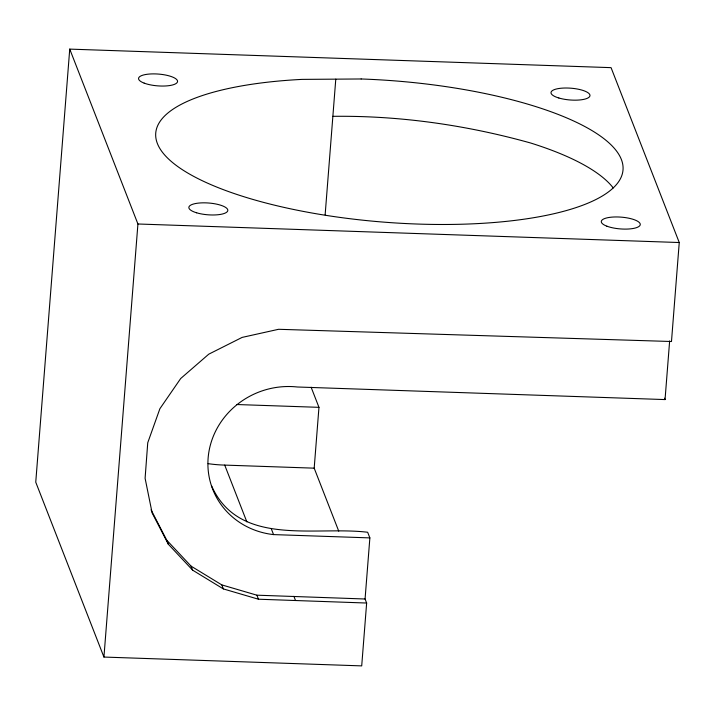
<?xml version="1.0" encoding="UTF-8"?>
<svg xmlns="http://www.w3.org/2000/svg" width="715" height="715" viewBox="0 0 715 715"><rect width="100%" height="100%" fill="white"/><g stroke="black" fill="none" stroke-linecap="round" stroke-linejoin="round"><path stroke-width="1.07" d="M366.643 603.031L258.446 599.215L223.375 588.919L192.639 570.168L168.338 544.24L152.116 512.905L145.1 478.281L147.746 442.746L159.892 408.712L180.698 378.512L208.744 354.184L242.135 337.4L278.582 329.293L671.483 341.511L679.25 242.528L611.066 67.648L69.739 49.112L35.75 482.178L103.934 657.058L361.71 665.888L366.643 603.031L365.07 599L369.87 537.895L367.662 532.255C314.77 525.838 238.81 547.449 211.47 485.619M103.934 657.058L137.923 223.992L69.739 49.112M325.137 214.813L335.782 79.151M338.74 531.138L314.189 468.164L318.962 407.336L311.123 387.217M369.87 537.895L273.559 534.597A78.123 73.69 -21.3 0 1 208.816 452.318A78.123 73.69 -21.3 0 1 297.342 386.994L665.039 399.578L669.642 340.93M332.868 116.331C399.578 115.49 466.314 125.053 530.53 142.973A234.386 71.134 4.6 0 1 613.22 187.92M151.053 509.849L166.765 540.209L191.066 566.146L221.802 584.897L256.873 595.184L365.07 599M137.923 223.992L679.25 242.528M236.835 404.529L318.962 407.336M208.119 463.66A141.883 133.83 -21.3 0 0 224.716 465.099L314.189 468.164M271.36 528.957L273.559 534.597M293.901 596.319L295.465 600.35M224.716 465.099L246.854 521.879M256.873 595.184L258.446 599.215M221.802 584.897L223.375 588.919M191.066 566.146L192.639 570.168M166.765 540.209L168.338 544.24M664.512 398.166L665.039 399.578M361.147 78.972L302.07 79.383A234.368 70.839 4.5 0 0 229.881 192.04A234.368 70.839 4.5 0 0 611.638 189.35A234.368 70.839 4.5 0 0 361.147 78.972M144.171 83.128A19.528 5.899 4.5 0 0 176.837 82.895A19.528 5.899 4.5 0 0 153.216 73.886A19.528 5.899 4.5 0 0 144.171 83.128M558.853 98A19.528 5.899 4.5 0 0 589.848 96.168A19.528 5.899 4.5 0 0 562.821 88.097A19.528 5.899 4.5 0 0 558.853 98M196.634 212.802A19.528 5.899 4.5 0 0 227.674 211.005A19.528 5.899 4.5 0 0 200.727 202.917A19.528 5.899 4.5 0 0 196.634 212.802M606.883 226.181A19.528 5.899 4.5 0 0 639.55 225.958A19.528 5.899 4.5 0 0 615.919 216.949A19.528 5.899 4.5 0 0 606.883 226.181"/></g></svg>
